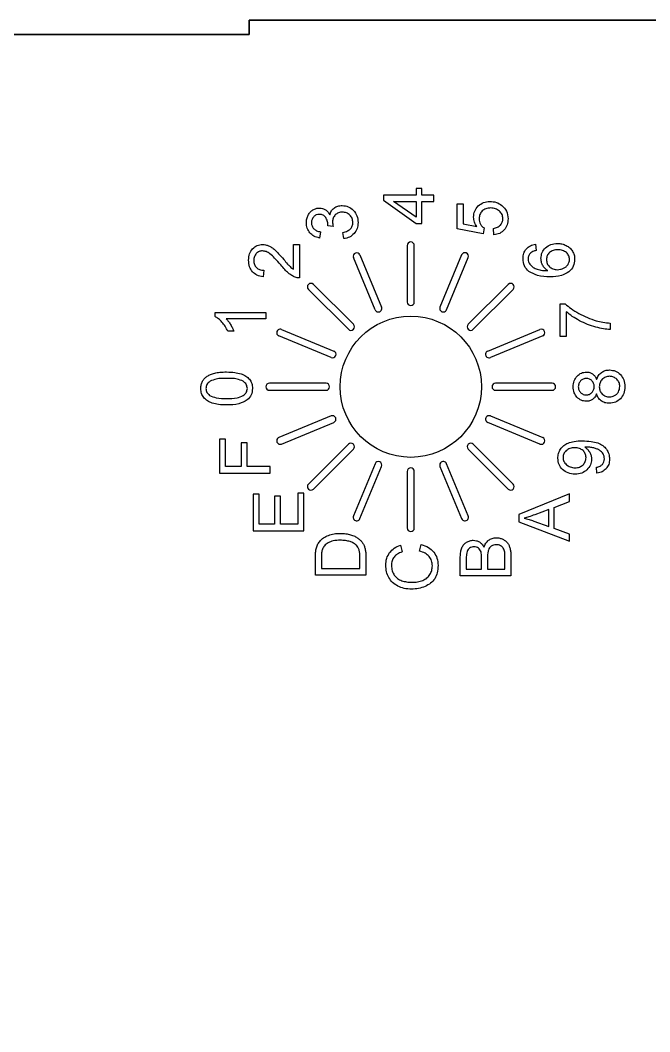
# Model space of a CAD drawing. Header units: millimetres. Extents: x 0 to 450, y 0 to 290.
# Drawn here: x 58 to 102.5, y 68.6 to 140.2 of the extents above; entities that cross this region are included whole.
import ezdxf

# ---------------------------------------------------------------- set-up
doc = ezdxf.new("R2010")
doc.units = ezdxf.units.MM
doc.header["$MEASUREMENT"] = 0
doc.layers.add('grave', color=1, linetype='Continuous')

msp = doc.modelspace()

# ---------------------------------------------------------------- linework, layer by layer
for points in [[(19.181, 131.192), (19.181, 15.684, 0.414214), (28.181, 6.684), (150.551, 6.684, 0.414214), (159.551, 15.684), (159.551, 131.192, 0.414214), (150.551, 140.192), (129.551, 140.192), (129.551, 139.192), (104.551, 139.192), (104.551, 140.192), (74.181, 140.192), (74.181, 139.192), (49.181, 139.192), (49.181, 140.192), (28.181, 140.192, 0.414213)], [(19.181, 131.192, -0.414213), (28.181, 140.192), (49.181, 140.192), (49.181, 139.192), (74.181, 139.192), (74.181, 140.192), (104.551, 140.192), (104.551, 139.192), (129.551, 139.192), (129.551, 140.192), (150.551, 140.192, -0.414214), (159.551, 131.192), (159.551, 15.684, -0.414214), (150.551, 6.684), (28.181, 6.684, -0.414214), (19.181, 15.684)]]:
    msp.add_lwpolyline(points, format="xyb", close=True)
msp.add_circle((85.627, 114.242), 5)
at = {"layer": 'grave'}
for p, q in [((88.916, 125.417), (88.916, 127.197)), ((88.916, 127.197), (89.336, 127.197)), ((89.336, 127.197), (89.336, 125.769)), ((80.135, 125.595), (79.749, 125.644)), ((90.755, 125.071), (88.916, 125.417)), ((89.336, 125.769), (90.298, 125.576)), ((90.808, 125.483), (90.755, 125.071)), ((91.509, 124.992), (91.47, 125.454)), ((79.242, 125.212), (79.163, 124.773)), ((80.885, 124.729), (80.826, 125.168)), ((77.32, 122.562), (77.32, 124.317)), ((77.32, 124.317), (77.742, 124.317)), ((77.742, 124.317), (77.742, 121.951)), ((94.459, 124.326), (94.493, 123.889)), ((83.099, 119.689), (81.569, 123.385)), ((82.03, 123.576), (83.561, 119.88)), ((75.23, 122.486), (75.183, 122.034)), ((81.207, 118.307), (78.379, 121.136)), ((78.732, 121.489), (81.56, 118.661)), ((96.206, 117.796), (96.206, 120.113)), ((96.206, 120.113), (96.547, 120.113)), ((71.778, 119.212), (71.778, 119.495)), ((71.778, 119.495), (75.371, 119.495)), ((75.371, 119.056), (72.571, 119.056)), ((75.371, 119.495), (75.371, 119.056)), ((96.628, 119.549), (96.628, 117.796)), ((73.101, 118.177), (72.676, 118.177)), ((76.483, 118.299), (80.179, 116.769)), ((91.074, 116.769), (94.769, 118.299)), ((99.738, 118.748), (99.738, 118.296)), ((79.987, 116.307), (76.292, 117.837)), ((94.961, 117.837), (91.265, 116.307)), ((96.628, 117.796), (96.206, 117.796)), ((91.265, 112.176), (94.961, 110.646)), ((94.769, 110.184), (91.074, 111.714)), ((92.521, 106.994), (89.692, 109.822)), ((90.046, 110.176), (92.874, 107.347)), ((98.802, 108.12), (98.763, 108.542)), ((95.384, 105.553), (94.393, 105.179)), ((95.384, 104.339), (95.384, 105.553)), ((94.334, 104.733), (95.384, 104.339)), ((84.898, 103.013), (85.008, 102.546)), ((86.24, 102.6), (86.36, 103.074)), ((78.874, 100.899), (78.874, 102.132)), ((79.296, 102.125), (79.296, 101.373)), ((82.03, 101.373), (82.03, 102.137)), ((82.453, 102.191), (82.453, 100.899)), ((89.132, 100.845), (89.132, 102.188)), ((89.555, 102.034), (89.555, 101.319)), ((90.636, 101.319), (90.636, 102.093)), ((91.058, 102.147), (91.058, 101.319)), ((92.289, 101.319), (92.289, 102.21)), ((92.711, 102.21), (92.711, 100.845)), ((79.296, 101.373), (82.03, 101.373)), ((89.555, 101.319), (90.636, 101.319)), ((91.058, 101.319), (92.289, 101.319)), ((82.453, 100.899), (78.874, 100.899)), ((92.711, 100.845), (89.132, 100.845))]:
    msp.add_line(p, q, dxfattribs=at)
for points in [[(87.266, 127.801), (86.409, 127.801), (86.409, 128.284), (86.006, 128.284), (86.006, 127.801), (83.687, 127.801), (83.687, 127.442), (86.006, 125.809), (86.409, 125.809), (86.409, 127.361), (87.266, 127.361)], [(86.006, 126.241), (84.393, 127.361), (86.006, 127.361)], [(75.668, 108.6), (74.042, 108.6), (74.042, 110.28), (73.62, 110.28), (73.62, 108.6), (72.511, 108.6), (72.511, 110.541), (72.089, 110.541), (72.089, 108.127), (75.668, 108.127)], [(78.047, 106.715), (77.625, 106.715), (77.625, 104.518), (76.407, 104.518), (76.407, 106.498), (75.987, 106.498), (75.987, 104.518), (74.89, 104.518), (74.89, 106.632), (74.468, 106.632), (74.468, 104.045), (78.047, 104.045)], [(96.854, 103.81), (95.77, 104.203), (95.77, 105.699), (96.854, 106.117), (96.854, 106.656), (93.275, 105.192), (93.275, 104.681), (96.854, 103.307)]]:
    msp.add_lwpolyline(points, close=True, dxfattribs=at)
for points in [[(85.876, 120.241), (85.876, 124.241, 1), (85.376, 124.241), (85.376, 120.241, 1)], [(88.153, 119.689), (89.684, 123.385, 1), (89.222, 123.576), (87.691, 119.88, 1)], [(90.046, 118.307), (92.874, 121.136, 1), (92.521, 121.489), (89.692, 118.661, 1)], [(75.626, 113.991), (79.626, 113.991, 1), (79.626, 114.491), (75.626, 114.491, 1)], [(91.626, 113.991), (95.626, 113.991, 1), (95.626, 114.491), (91.626, 114.491, 1)], [(79.987, 112.176), (76.292, 110.646, 1), (76.483, 110.184), (80.179, 111.714, 1)], [(81.207, 110.176), (78.379, 107.347, 1), (78.732, 106.994), (81.56, 109.822, 1)], [(83.099, 108.794), (81.569, 105.098, 1), (82.03, 104.907), (83.561, 108.603, 1)], [(87.691, 108.603), (89.222, 104.907, 1), (89.684, 105.098), (88.153, 108.794, 1)], [(85.376, 108.241), (85.376, 104.241, 1), (85.876, 104.241), (85.876, 108.241, 1)]]:
    msp.add_lwpolyline(points, format="xyb", close=True, dxfattribs=at)
msp.add_circle((85.627, 114.242), 5, dxfattribs=at)
for centre, start, end in [((81.8, 123.48), 22.5, 202.5), ((78.555, 121.313), 45, 225), ((83.33, 119.785), 202.5, 22.5), ((76.388, 118.068), 67.5, 247.5), ((81.384, 118.484), 225, 45), ((94.865, 118.068), 292.5, 112.5), ((80.083, 116.538), 247.5, 67.5), ((91.17, 116.538), 112.5, 292.5), ((91.17, 111.945), 67.5, 247.5), ((94.865, 110.415), 247.5, 67.5), ((89.869, 109.999), 45, 225), ((92.697, 107.17), 225, 45)]:
    msp.add_arc(centre, 0.25, start, end, dxfattribs=at)
for points, knots in [([(78.705, 126.766), (78.778, 126.804), (78.922, 126.88), (79.085, 126.891), (79.166, 126.897)], [0, 0, 0, 0, 0.02444831, 0.04841448, 0.04841448, 0.04841448, 0.04841448]), ([(79.166, 126.897), (79.241, 126.892), (79.391, 126.881), (79.523, 126.808), (79.588, 126.772)], [0, 0, 0, 0, 0.02237336, 0.04451912, 0.04451912, 0.04451912, 0.04451912]), ([(79.588, 126.772), (79.649, 126.724), (79.777, 126.623), (79.852, 126.479), (79.891, 126.404)], [0, 0, 0, 0, 0.02303291, 0.04818776, 0.04818776, 0.04818776, 0.04818776]), ([(79.891, 126.404), (79.921, 126.502), (79.978, 126.694), (80.124, 126.831), (80.195, 126.897)], [0, 0, 0, 0, 0.03036364, 0.05886113, 0.05886113, 0.05886113, 0.05886113]), ([(80.195, 126.897), (80.279, 126.948), (80.456, 127.056), (80.664, 127.067), (80.772, 127.072)], [0, 0, 0, 0, 0.02912511, 0.06119641, 0.06119641, 0.06119641, 0.06119641]), ([(80.772, 127.072), (80.923, 127.058), (81.224, 127.029), (81.453, 126.83), (81.567, 126.731)], [0, 0, 0, 0, 0.04413944, 0.08846695, 0.08846695, 0.08846695, 0.08846695]), ([(90.073, 126.252), (90.087, 126.402), (90.113, 126.699), (90.303, 126.929), (90.398, 127.043)], [0, 0, 0, 0, 0.04396875, 0.08734001, 0.08734001, 0.08734001, 0.08734001]), ([(90.398, 127.043), (90.517, 127.137), (90.761, 127.331), (91.073, 127.354), (91.233, 127.365)], [0, 0, 0, 0, 0.04428646, 0.09136764, 0.09136764, 0.09136764, 0.09136764]), ([(91.272, 126.899), (91.156, 126.893), (90.937, 126.88), (90.761, 126.749), (90.679, 126.688)], [0, 0, 0, 0, 0.03404226, 0.06422729, 0.06422729, 0.06422729, 0.06422729]), ([(91.233, 127.365), (91.388, 127.355), (91.693, 127.333), (91.948, 127.165), (92.073, 127.082)], [0, 0, 0, 0, 0.04583817, 0.08998056, 0.08998056, 0.08998056, 0.08998056]), ([(91.907, 126.679), (91.817, 126.743), (91.628, 126.879), (91.395, 126.892), (91.272, 126.899)], [0, 0, 0, 0, 0.03234495, 0.06841027, 0.06841027, 0.06841027, 0.06841027]), ([(92.073, 127.082), (92.2, 126.955), (92.459, 126.695), (92.491, 126.329), (92.508, 126.142)], [0, 0, 0, 0, 0.0521501, 0.1065301, 0.1065301, 0.1065301, 0.1065301]), ([(78.236, 125.849), (78.241, 125.944), (78.25, 126.132), (78.325, 126.304), (78.361, 126.389)], [0, 0, 0, 0, 0.02831224, 0.05579835, 0.05579835, 0.05579835, 0.05579835]), ([(78.361, 126.389), (78.406, 126.466), (78.494, 126.616), (78.635, 126.717), (78.705, 126.766)], [0, 0, 0, 0, 0.02635026, 0.05150271, 0.05150271, 0.05150271, 0.05150271]), ([(78.756, 126.281), (78.71, 126.222), (78.614, 126.097), (78.603, 125.94), (78.597, 125.859)], [0, 0, 0, 0, 0.02219818, 0.04602926, 0.04602926, 0.04602926, 0.04602926]), ([(79.156, 126.445), (79.08, 126.439), (78.929, 126.426), (78.813, 126.329), (78.756, 126.281)], [0, 0, 0, 0, 0.02246997, 0.04420715, 0.04420715, 0.04420715, 0.04420715]), ([(79.608, 126.22), (79.551, 126.286), (79.431, 126.422), (79.25, 126.437), (79.156, 126.445)], [0, 0, 0, 0, 0.02510623, 0.05224382, 0.05224382, 0.05224382, 0.05224382]), ([(79.754, 125.715), (79.749, 125.806), (79.737, 125.985), (79.651, 126.143), (79.608, 126.22)], [0, 0, 0, 0, 0.02692259, 0.05319474, 0.05319474, 0.05319474, 0.05319474]), ([(80.283, 126.408), (80.226, 126.337), (80.108, 126.19), (80.094, 126.002), (80.086, 125.905)], [0, 0, 0, 0, 0.02686561, 0.055128, 0.055128, 0.055128, 0.055128]), ([(80.782, 126.606), (80.686, 126.599), (80.499, 126.584), (80.354, 126.466), (80.283, 126.408)], [0, 0, 0, 0, 0.02805741, 0.05484616, 0.05484616, 0.05484616, 0.05484616]), ([(81.314, 126.393), (81.238, 126.455), (81.083, 126.581), (80.883, 126.598), (80.782, 126.606)], [0, 0, 0, 0, 0.02889628, 0.05855586, 0.05855586, 0.05855586, 0.05855586]), ([(81.529, 125.869), (81.52, 125.968), (81.503, 126.165), (81.377, 126.317), (81.314, 126.393)], [0, 0, 0, 0, 0.02909503, 0.05781441, 0.05781441, 0.05781441, 0.05781441]), ([(81.567, 126.731), (81.662, 126.607), (81.858, 126.352), (81.881, 126.031), (81.893, 125.866)], [0, 0, 0, 0, 0.04577052, 0.09419053, 0.09419053, 0.09419053, 0.09419053]), ([(90.298, 125.576), (90.233, 125.683), (90.105, 125.891), (90.084, 126.134), (90.073, 126.252)], [0, 0, 0, 0, 0.03706885, 0.07212838, 0.07212838, 0.07212838, 0.07212838]), ([(90.679, 126.688), (90.616, 126.61), (90.484, 126.45), (90.469, 126.242), (90.462, 126.135)], [0, 0, 0, 0, 0.02932796, 0.0607159, 0.0607159, 0.0607159, 0.0607159]), ([(90.462, 126.135), (90.465, 126.067), (90.473, 125.932), (90.53, 125.811), (90.558, 125.752)], [0, 0, 0, 0, 0.02034598, 0.03986304, 0.03986304, 0.03986304, 0.03986304]), ([(92.146, 126.142), (92.136, 126.244), (92.115, 126.45), (91.977, 126.602), (91.907, 126.679)], [0, 0, 0, 0, 0.02990125, 0.06020051, 0.06020051, 0.06020051, 0.06020051]), ([(91.977, 125.692), (92.026, 125.758), (92.126, 125.891), (92.14, 126.058), (92.146, 126.142)], [0, 0, 0, 0, 0.02421323, 0.04902314, 0.04902314, 0.04902314, 0.04902314]), ([(92.508, 126.142), (92.498, 125.99), (92.481, 125.698), (92.314, 125.459), (92.234, 125.345)], [0, 0, 0, 0, 0.04486587, 0.08575106, 0.08575106, 0.08575106, 0.08575106]), ([(78.479, 125.139), (78.408, 125.242), (78.261, 125.456), (78.244, 125.715), (78.236, 125.849)], [0, 0, 0, 0, 0.03686075, 0.0763322, 0.0763322, 0.0763322, 0.0763322]), ([(78.597, 125.859), (78.603, 125.778), (78.615, 125.619), (78.711, 125.493), (78.758, 125.432)], [0, 0, 0, 0, 0.02384132, 0.04655009, 0.04655009, 0.04655009, 0.04655009]), ([(78.758, 125.432), (78.823, 125.379), (78.964, 125.264), (79.144, 125.231), (79.242, 125.212)], [0, 0, 0, 0, 0.02455101, 0.05384432, 0.05384432, 0.05384432, 0.05384432]), ([(79.749, 125.644), (79.751, 125.657), (79.753, 125.681), (79.754, 125.705), (79.754, 125.715)], [0, 0, 0, 0, 0.003984151, 0.007099337, 0.007099337, 0.007099337, 0.007099337]), ([(80.086, 125.905), (80.089, 125.859), (80.095, 125.754), (80.121, 125.652), (80.135, 125.595)], [0, 0, 0, 0, 0.01403026, 0.03144839, 0.03144839, 0.03144839, 0.03144839]), ([(80.826, 125.168), (80.938, 125.193), (81.137, 125.239), (81.295, 125.368), (81.364, 125.426)], [0, 0, 0, 0, 0.03372205, 0.06040708, 0.06040708, 0.06040708, 0.06040708]), ([(81.364, 125.426), (81.412, 125.49), (81.51, 125.622), (81.523, 125.786), (81.529, 125.869)], [0, 0, 0, 0, 0.02365744, 0.04814589, 0.04814589, 0.04814589, 0.04814589]), ([(81.893, 125.866), (81.883, 125.718), (81.863, 125.43), (81.694, 125.197), (81.612, 125.084)], [0, 0, 0, 0, 0.04368886, 0.08464274, 0.08464274, 0.08464274, 0.08464274]), ([(90.558, 125.752), (90.592, 125.698), (90.659, 125.593), (90.759, 125.519), (90.808, 125.483)], [0, 0, 0, 0, 0.01885604, 0.03699408, 0.03699408, 0.03699408, 0.03699408]), ([(91.47, 125.454), (91.572, 125.474), (91.762, 125.51), (91.909, 125.635), (91.977, 125.692)], [0, 0, 0, 0, 0.03071424, 0.05681079, 0.05681079, 0.05681079, 0.05681079]), ([(92.234, 125.345), (92.134, 125.253), (91.927, 125.064), (91.651, 125.017), (91.509, 124.992)], [0, 0, 0, 0, 0.0399977, 0.08217247, 0.08217247, 0.08217247, 0.08217247]), ([(79.163, 124.773), (79.027, 124.806), (78.766, 124.868), (78.571, 125.052), (78.479, 125.139)], [0, 0, 0, 0, 0.04137185, 0.07886633, 0.07886633, 0.07886633, 0.07886633]), ([(81.612, 125.084), (81.51, 124.991), (81.303, 124.802), (81.026, 124.753), (80.885, 124.729)], [0, 0, 0, 0, 0.04044859, 0.0824627, 0.0824627, 0.0824627, 0.0824627]), ([(74.148, 123.197), (74.157, 123.356), (74.174, 123.656), (74.351, 123.898), (74.434, 124.012)], [0, 0, 0, 0, 0.04669189, 0.08806999, 0.08806999, 0.08806999, 0.08806999]), ([(74.434, 124.012), (74.535, 124.1), (74.739, 124.276), (75.007, 124.3), (75.142, 124.312)], [0, 0, 0, 0, 0.03911668, 0.07865432, 0.07865432, 0.07865432, 0.07865432]), ([(75.142, 124.312), (75.214, 124.308), (75.359, 124.301), (75.495, 124.25), (75.564, 124.224)], [0, 0, 0, 0, 0.0214143, 0.04336261, 0.04336261, 0.04336261, 0.04336261]), ([(75.564, 124.224), (75.637, 124.188), (75.795, 124.109), (75.929, 123.994), (76.001, 123.933)], [0, 0, 0, 0, 0.0242973, 0.05271448, 0.05271448, 0.05271448, 0.05271448]), ([(76.001, 123.933), (76.093, 123.843), (76.315, 123.628), (76.514, 123.393), (76.631, 123.255)], [0, 0, 0, 0, 0.03843259, 0.09255416, 0.09255416, 0.09255416, 0.09255416]), ([(93.568, 123.31), (93.576, 123.442), (93.591, 123.695), (93.735, 123.903), (93.804, 124.002)], [0, 0, 0, 0, 0.03887509, 0.07442257, 0.07442257, 0.07442257, 0.07442257]), ([(93.804, 124.002), (93.894, 124.083), (94.081, 124.253), (94.329, 124.301), (94.459, 124.326)], [0, 0, 0, 0, 0.0355058, 0.07426443, 0.07426443, 0.07426443, 0.07426443]), ([(94.84, 123.332), (94.853, 123.473), (94.881, 123.757), (95.069, 123.972), (95.163, 124.08)], [0, 0, 0, 0, 0.041476, 0.08336616, 0.08336616, 0.08336616, 0.08336616]), ([(95.163, 124.08), (95.282, 124.17), (95.529, 124.357), (95.839, 124.378), (95.999, 124.389)], [0, 0, 0, 0, 0.04371909, 0.09089451, 0.09089451, 0.09089451, 0.09089451]), ([(96.026, 123.94), (95.912, 123.934), (95.697, 123.923), (95.523, 123.8), (95.441, 123.742)], [0, 0, 0, 0, 0.03353898, 0.06286504, 0.06286504, 0.06286504, 0.06286504]), ([(95.999, 124.389), (96.109, 124.383), (96.326, 124.372), (96.527, 124.286), (96.626, 124.244)], [0, 0, 0, 0, 0.03270348, 0.06473412, 0.06473412, 0.06473412, 0.06473412]), ([(96.637, 123.74), (96.551, 123.798), (96.368, 123.923), (96.145, 123.934), (96.026, 123.94)], [0, 0, 0, 0, 0.03044865, 0.06535521, 0.06535521, 0.06535521, 0.06535521]), ([(96.626, 124.244), (96.716, 124.192), (96.892, 124.09), (97.011, 123.925), (97.069, 123.845)], [0, 0, 0, 0, 0.03081813, 0.06025255, 0.06025255, 0.06025255, 0.06025255]), ([(74.413, 122.384), (74.336, 122.498), (74.171, 122.743), (74.156, 123.039), (74.148, 123.197)], [0, 0, 0, 0, 0.04064736, 0.08696067, 0.08696067, 0.08696067, 0.08696067]), ([(74.691, 123.674), (74.639, 123.605), (74.53, 123.461), (74.518, 123.281), (74.512, 123.187)], [0, 0, 0, 0, 0.02537745, 0.0529362, 0.0529362, 0.0529362, 0.0529362]), ([(75.132, 123.861), (75.049, 123.853), (74.882, 123.838), (74.755, 123.728), (74.691, 123.674)], [0, 0, 0, 0, 0.02452691, 0.04893536, 0.04893536, 0.04893536, 0.04893536]), ([(75.661, 123.656), (75.573, 123.715), (75.412, 123.825), (75.22, 123.849), (75.132, 123.861)], [0, 0, 0, 0, 0.03123988, 0.05741224, 0.05741224, 0.05741224, 0.05741224]), ([(76.419, 122.867), (76.281, 123.035), (76.049, 123.318), (75.773, 123.558), (75.661, 123.656)], [0, 0, 0, 0, 0.0650277, 0.1095517, 0.1095517, 0.1095517, 0.1095517]), ([(76.631, 123.255), (76.723, 123.146), (76.868, 122.972), (77.024, 122.808), (77.082, 122.747)], [0, 0, 0, 0, 0.04278631, 0.0678956, 0.0678956, 0.0678956, 0.0678956]), ([(93.978, 122.409), (93.858, 122.532), (93.614, 122.783), (93.583, 123.132), (93.568, 123.31)], [0, 0, 0, 0, 0.0498648, 0.1017308, 0.1017308, 0.1017308, 0.1017308]), ([(94.117, 123.723), (94.062, 123.66), (93.952, 123.533), (93.937, 123.367), (93.929, 123.283)], [0, 0, 0, 0, 0.02438635, 0.04888914, 0.04888914, 0.04888914, 0.04888914]), ([(93.929, 123.283), (93.934, 123.216), (93.942, 123.083), (94.012, 122.97), (94.046, 122.914)], [0, 0, 0, 0, 0.01993085, 0.0392026, 0.0392026, 0.0392026, 0.0392026]), ([(94.493, 123.889), (94.416, 123.87), (94.28, 123.837), (94.166, 123.757), (94.117, 123.723)], [0, 0, 0, 0, 0.023434, 0.04141981, 0.04141981, 0.04141981, 0.04141981]), ([(94.957, 122.851), (94.923, 122.928), (94.855, 123.081), (94.845, 123.249), (94.84, 123.332)], [0, 0, 0, 0, 0.02508842, 0.04985945, 0.04985945, 0.04985945, 0.04985945]), ([(95.441, 123.742), (95.379, 123.671), (95.253, 123.529), (95.236, 123.34), (95.228, 123.244)], [0, 0, 0, 0, 0.02749038, 0.0554706, 0.0554706, 0.0554706, 0.0554706]), ([(95.228, 123.244), (95.237, 123.148), (95.255, 122.957), (95.379, 122.812), (95.441, 122.739)], [0, 0, 0, 0, 0.02804014, 0.05607882, 0.05607882, 0.05607882, 0.05607882]), ([(96.861, 123.261), (96.851, 123.351), (96.83, 123.536), (96.702, 123.671), (96.637, 123.74)], [0, 0, 0, 0, 0.0264811, 0.0541682, 0.0541682, 0.0541682, 0.0541682]), ([(96.752, 122.897), (96.784, 122.955), (96.846, 123.069), (96.856, 123.198), (96.861, 123.261)], [0, 0, 0, 0, 0.01954109, 0.03835391, 0.03835391, 0.03835391, 0.03835391]), ([(97.222, 123.268), (97.206, 123.094), (97.174, 122.749), (96.936, 122.497), (96.818, 122.372)], [0, 0, 0, 0, 0.0508786, 0.1008497, 0.1008497, 0.1008497, 0.1008497]), ([(97.069, 123.845), (97.113, 123.756), (97.205, 123.575), (97.217, 123.372), (97.222, 123.268)], [0, 0, 0, 0, 0.02945267, 0.06021155, 0.06021155, 0.06021155, 0.06021155]), ([(74.512, 123.187), (74.518, 123.088), (74.531, 122.899), (74.647, 122.75), (74.702, 122.679)], [0, 0, 0, 0, 0.02895846, 0.05536998, 0.05536998, 0.05536998, 0.05536998]), ([(74.702, 122.679), (74.775, 122.623), (74.93, 122.505), (75.126, 122.493), (75.23, 122.486)], [0, 0, 0, 0, 0.02685609, 0.05728963, 0.05728963, 0.05728963, 0.05728963]), ([(76.961, 122.292), (76.875, 122.372), (76.681, 122.551), (76.513, 122.754), (76.419, 122.867)], [0, 0, 0, 0, 0.03507256, 0.07908852, 0.07908852, 0.07908852, 0.07908852]), ([(77.082, 122.747), (77.12, 122.712), (77.195, 122.644), (77.279, 122.588), (77.32, 122.562)], [0, 0, 0, 0, 0.01568666, 0.03022229, 0.03022229, 0.03022229, 0.03022229]), ([(94.046, 122.914), (94.105, 122.848), (94.229, 122.708), (94.399, 122.629), (94.488, 122.587)], [0, 0, 0, 0, 0.02628348, 0.05551576, 0.05551576, 0.05551576, 0.05551576]), ([(94.488, 122.587), (94.605, 122.552), (94.874, 122.471), (95.156, 122.466), (95.316, 122.463)], [0, 0, 0, 0, 0.03637255, 0.08403729, 0.08403729, 0.08403729, 0.08403729]), ([(95.316, 122.463), (95.241, 122.517), (95.096, 122.623), (95.002, 122.777), (94.957, 122.851)], [0, 0, 0, 0, 0.02746894, 0.05332495, 0.05332495, 0.05332495, 0.05332495]), ([(95.441, 122.739), (95.52, 122.678), (95.685, 122.552), (95.893, 122.538), (96.002, 122.531)], [0, 0, 0, 0, 0.0291851, 0.06095313, 0.06095313, 0.06095313, 0.06095313]), ([(96.002, 122.531), (96.077, 122.535), (96.227, 122.543), (96.366, 122.599), (96.436, 122.628)], [0, 0, 0, 0, 0.02234722, 0.04478512, 0.04478512, 0.04478512, 0.04478512]), ([(96.436, 122.628), (96.501, 122.662), (96.626, 122.729), (96.711, 122.842), (96.752, 122.897)], [0, 0, 0, 0, 0.02163182, 0.04201231, 0.04201231, 0.04201231, 0.04201231]), ([(75.183, 122.034), (75.028, 122.057), (74.737, 122.099), (74.516, 122.293), (74.413, 122.384)], [0, 0, 0, 0, 0.04587519, 0.08619709, 0.08619709, 0.08619709, 0.08619709]), ([(77.437, 122.003), (77.355, 122.039), (77.184, 122.114), (77.037, 122.231), (76.961, 122.292)], [0, 0, 0, 0, 0.02670979, 0.05591823, 0.05591823, 0.05591823, 0.05591823]), ([(77.742, 121.951), (77.69, 121.952), (77.585, 121.954), (77.486, 121.987), (77.437, 122.003)], [0, 0, 0, 0, 0.01559851, 0.0311012, 0.0311012, 0.0311012, 0.0311012]), ([(95.487, 122.026), (95.18, 122.03), (94.644, 122.038), (94.178, 122.298), (93.978, 122.409)], [0, 0, 0, 0, 0.0901106, 0.1577979, 0.1577979, 0.1577979, 0.1577979]), ([(96.818, 122.372), (96.644, 122.272), (96.235, 122.036), (95.759, 122.029), (95.487, 122.026)], [0, 0, 0, 0, 0.0594812, 0.1396326, 0.1396326, 0.1396326, 0.1396326]), ([(96.547, 120.113), (96.686, 119.995), (96.987, 119.739), (97.329, 119.542), (97.514, 119.435)], [0, 0, 0, 0, 0.054333, 0.1182703, 0.1182703, 0.1182703, 0.1182703]), ([(72.256, 118.821), (72.179, 118.904), (72.037, 119.057), (71.859, 119.163), (71.778, 119.212)], [0, 0, 0, 0, 0.03384013, 0.06204286, 0.06204286, 0.06204286, 0.06204286]), ([(72.571, 119.056), (72.623, 118.996), (72.736, 118.866), (72.826, 118.719), (72.874, 118.639)], [0, 0, 0, 0, 0.02378056, 0.05155298, 0.05155298, 0.05155298, 0.05155298]), ([(97.564, 118.918), (97.39, 119.015), (97.06, 119.199), (96.767, 119.436), (96.628, 119.549)], [0, 0, 0, 0, 0.0596331, 0.1130964, 0.1130964, 0.1130964, 0.1130964]), ([(97.514, 119.435), (97.716, 119.33), (98.114, 119.122), (98.543, 118.984), (98.755, 118.916)], [0, 0, 0, 0, 0.0680114, 0.1346573, 0.1346573, 0.1346573, 0.1346573]), ([(98.718, 118.462), (98.52, 118.521), (98.122, 118.639), (97.751, 118.825), (97.564, 118.918)], [0, 0, 0, 0, 0.0618409, 0.1242261, 0.1242261, 0.1242261, 0.1242261]), ([(98.755, 118.916), (98.911, 118.876), (99.234, 118.793), (99.566, 118.763), (99.738, 118.748)], [0, 0, 0, 0, 0.04828224, 0.09996724, 0.09996724, 0.09996724, 0.09996724]), ([(72.676, 118.177), (72.616, 118.295), (72.499, 118.525), (72.336, 118.724), (72.256, 118.821)], [0, 0, 0, 0, 0.03950592, 0.07712933, 0.07712933, 0.07712933, 0.07712933]), ([(72.874, 118.639), (72.92, 118.559), (73.005, 118.409), (73.071, 118.25), (73.101, 118.177)], [0, 0, 0, 0, 0.02780212, 0.05158479, 0.05158479, 0.05158479, 0.05158479]), ([(99.738, 118.296), (99.582, 118.307), (99.237, 118.331), (98.902, 118.416), (98.718, 118.462)], [0, 0, 0, 0, 0.0468491, 0.1035713, 0.1035713, 0.1035713, 0.1035713]), ([(99.121, 115.256), (99.207, 115.306), (99.383, 115.41), (99.587, 115.422), (99.693, 115.428)], [0, 0, 0, 0, 0.02924802, 0.06043013, 0.06043013, 0.06043013, 0.06043013]), ([(99.693, 115.428), (99.839, 115.415), (100.131, 115.388), (100.353, 115.198), (100.464, 115.103)], [0, 0, 0, 0, 0.04300935, 0.08557606, 0.08557606, 0.08557606, 0.08557606]), ([(70.765, 114.121), (70.769, 114.212), (70.777, 114.388), (70.848, 114.549), (70.881, 114.626)], [0, 0, 0, 0, 0.02719356, 0.05225005, 0.05225005, 0.05225005, 0.05225005]), ([(70.881, 114.626), (70.925, 114.696), (71.013, 114.837), (71.148, 114.935), (71.216, 114.985)], [0, 0, 0, 0, 0.02437199, 0.04946516, 0.04946516, 0.04946516, 0.04946516]), ([(71.42, 114.63), (71.335, 114.559), (71.173, 114.424), (71.143, 114.215), (71.129, 114.116)], [0, 0, 0, 0, 0.03180097, 0.06094916, 0.06094916, 0.06094916, 0.06094916]), ([(71.216, 114.985), (71.295, 115.03), (71.463, 115.126), (71.65, 115.179), (71.748, 115.207)], [0, 0, 0, 0, 0.02732699, 0.05786128, 0.05786128, 0.05786128, 0.05786128]), ([(72.594, 114.836), (72.345, 114.838), (71.938, 114.843), (71.564, 114.689), (71.42, 114.63)], [0, 0, 0, 0, 0.073728, 0.12026, 0.12026, 0.12026, 0.12026]), ([(71.748, 115.207), (71.871, 115.23), (72.15, 115.284), (72.434, 115.286), (72.594, 115.288)], [0, 0, 0, 0, 0.03732704, 0.0851295, 0.0851295, 0.0851295, 0.0851295]), ([(72.594, 115.288), (72.785, 115.285), (73.129, 115.28), (73.462, 115.196), (73.611, 115.158)], [0, 0, 0, 0, 0.0570071, 0.1028162, 0.1028162, 0.1028162, 0.1028162]), ([(73.766, 114.63), (73.621, 114.689), (73.248, 114.842), (72.842, 114.838), (72.594, 114.836)], [0, 0, 0, 0, 0.0465895, 0.1200131, 0.1200131, 0.1200131, 0.1200131]), ([(73.611, 115.158), (73.73, 115.112), (73.957, 115.025), (74.128, 114.853), (74.209, 114.771)], [0, 0, 0, 0, 0.03791085, 0.07196247, 0.07196247, 0.07196247, 0.07196247]), ([(74.059, 114.121), (74.044, 114.219), (74.014, 114.426), (73.851, 114.56), (73.766, 114.63)], [0, 0, 0, 0, 0.02880913, 0.06064739, 0.06064739, 0.06064739, 0.06064739]), ([(74.209, 114.771), (74.271, 114.677), (74.4, 114.48), (74.413, 114.244), (74.42, 114.121)], [0, 0, 0, 0, 0.03317004, 0.06947516, 0.06947516, 0.06947516, 0.06947516]), ([(97.122, 114.242), (97.131, 114.388), (97.148, 114.666), (97.315, 114.89), (97.394, 114.996)], [0, 0, 0, 0, 0.04284134, 0.08176719, 0.08176719, 0.08176719, 0.08176719]), ([(97.394, 114.996), (97.49, 115.079), (97.68, 115.245), (97.931, 115.27), (98.057, 115.282)], [0, 0, 0, 0, 0.03701224, 0.07381402, 0.07381402, 0.07381402, 0.07381402]), ([(97.648, 114.663), (97.6, 114.603), (97.502, 114.481), (97.49, 114.326), (97.483, 114.246)], [0, 0, 0, 0, 0.02247242, 0.0456984, 0.0456984, 0.0456984, 0.0456984]), ([(98.054, 114.83), (97.977, 114.823), (97.824, 114.81), (97.706, 114.711), (97.648, 114.663)], [0, 0, 0, 0, 0.02263676, 0.04490686, 0.04490686, 0.04490686, 0.04490686]), ([(98.446, 114.668), (98.39, 114.715), (98.276, 114.81), (98.129, 114.823), (98.054, 114.83)], [0, 0, 0, 0, 0.02155954, 0.043334, 0.043334, 0.043334, 0.043334]), ([(98.057, 115.282), (98.136, 115.277), (98.291, 115.267), (98.425, 115.189), (98.49, 115.151)], [0, 0, 0, 0, 0.02351276, 0.04582798, 0.04582798, 0.04582798, 0.04582798]), ([(98.606, 114.251), (98.6, 114.331), (98.589, 114.486), (98.493, 114.608), (98.446, 114.668)], [0, 0, 0, 0, 0.02344517, 0.04551294, 0.04551294, 0.04551294, 0.04551294]), ([(98.49, 115.151), (98.549, 115.099), (98.674, 114.989), (98.74, 114.836), (98.775, 114.754)], [0, 0, 0, 0, 0.02317621, 0.04937035, 0.04937035, 0.04937035, 0.04937035]), ([(98.775, 114.754), (98.814, 114.856), (98.89, 115.051), (99.046, 115.19), (99.121, 115.256)], [0, 0, 0, 0, 0.03223906, 0.06178324, 0.06178324, 0.06178324, 0.06178324]), ([(99.173, 114.768), (99.112, 114.692), (98.989, 114.537), (98.973, 114.34), (98.965, 114.239)], [0, 0, 0, 0, 0.02841482, 0.05795717, 0.05795717, 0.05795717, 0.05795717]), ([(99.698, 114.979), (99.597, 114.971), (99.4, 114.955), (99.247, 114.829), (99.173, 114.768)], [0, 0, 0, 0, 0.02946849, 0.05780651, 0.05780651, 0.05780651, 0.05780651]), ([(100.213, 114.774), (100.139, 114.834), (99.989, 114.956), (99.796, 114.971), (99.698, 114.979)], [0, 0, 0, 0, 0.02767747, 0.05663832, 0.05663832, 0.05663832, 0.05663832]), ([(100.415, 114.254), (100.408, 114.353), (100.393, 114.547), (100.272, 114.7), (100.213, 114.774)], [0, 0, 0, 0, 0.02919051, 0.05697069, 0.05697069, 0.05697069, 0.05697069]), ([(100.464, 115.103), (100.555, 114.983), (100.746, 114.731), (100.766, 114.414), (100.777, 114.249)], [0, 0, 0, 0, 0.04430463, 0.09278975, 0.09278975, 0.09278975, 0.09278975]), ([(70.975, 113.472), (70.914, 113.566), (70.786, 113.763), (70.773, 113.998), (70.765, 114.121)], [0, 0, 0, 0, 0.03307273, 0.06919226, 0.06919226, 0.06919226, 0.06919226]), ([(71.129, 114.116), (71.14, 114.02), (71.163, 113.825), (71.311, 113.697), (71.386, 113.632)], [0, 0, 0, 0, 0.02796589, 0.05652493, 0.05652493, 0.05652493, 0.05652493]), ([(73.767, 113.611), (73.852, 113.682), (74.014, 113.815), (74.045, 114.022), (74.059, 114.121)], [0, 0, 0, 0, 0.03177515, 0.06057653, 0.06057653, 0.06057653, 0.06057653]), ([(74.42, 114.121), (74.406, 113.959), (74.379, 113.643), (74.157, 113.417), (74.049, 113.308)], [0, 0, 0, 0, 0.04712582, 0.09191752, 0.09191752, 0.09191752, 0.09191752]), ([(97.388, 113.494), (97.31, 113.599), (97.147, 113.821), (97.13, 114.097), (97.122, 114.242)], [0, 0, 0, 0, 0.03832235, 0.08083828, 0.08083828, 0.08083828, 0.08083828]), ([(97.483, 114.246), (97.489, 114.167), (97.501, 114.011), (97.597, 113.889), (97.644, 113.829)], [0, 0, 0, 0, 0.0233602, 0.04565709, 0.04565709, 0.04565709, 0.04565709]), ([(98.445, 113.826), (98.492, 113.887), (98.59, 114.011), (98.601, 114.169), (98.606, 114.251)], [0, 0, 0, 0, 0.0223482, 0.04637002, 0.04637002, 0.04637002, 0.04637002]), ([(98.965, 114.239), (98.973, 114.141), (98.988, 113.948), (99.11, 113.799), (99.17, 113.725)], [0, 0, 0, 0, 0.02881068, 0.05651353, 0.05651353, 0.05651353, 0.05651353]), ([(100.319, 113.875), (100.347, 113.935), (100.403, 114.055), (100.411, 114.187), (100.415, 114.254)], [0, 0, 0, 0, 0.01963049, 0.03937055, 0.03937055, 0.03937055, 0.03937055]), ([(100.777, 114.249), (100.766, 114.083), (100.746, 113.767), (100.554, 113.515), (100.463, 113.394)], [0, 0, 0, 0, 0.04849005, 0.09284318, 0.09284318, 0.09284318, 0.09284318]), ([(71.572, 113.084), (71.453, 113.13), (71.226, 113.218), (71.056, 113.391), (70.975, 113.472)], [0, 0, 0, 0, 0.03792235, 0.07192568, 0.07192568, 0.07192568, 0.07192568]), ([(71.386, 113.632), (71.539, 113.567), (71.923, 113.403), (72.342, 113.404), (72.594, 113.405)], [0, 0, 0, 0, 0.0495856, 0.1240819, 0.1240819, 0.1240819, 0.1240819]), ([(72.594, 113.405), (72.843, 113.403), (73.249, 113.399), (73.622, 113.552), (73.767, 113.611)], [0, 0, 0, 0, 0.0735758, 0.1201365, 0.1201365, 0.1201365, 0.1201365]), ([(74.049, 113.308), (73.857, 113.205), (73.406, 112.963), (72.89, 112.957), (72.594, 112.954)], [0, 0, 0, 0, 0.0644396, 0.1516817, 0.1516817, 0.1516817, 0.1516817]), ([(98.045, 113.214), (97.92, 113.225), (97.671, 113.248), (97.482, 113.413), (97.388, 113.494)], [0, 0, 0, 0, 0.03662852, 0.07305552, 0.07305552, 0.07305552, 0.07305552]), ([(97.644, 113.829), (97.7, 113.78), (97.811, 113.684), (97.958, 113.67), (98.03, 113.663)], [0, 0, 0, 0, 0.0216409, 0.04292354, 0.04292354, 0.04292354, 0.04292354]), ([(98.03, 113.663), (98.11, 113.669), (98.266, 113.681), (98.386, 113.779), (98.445, 113.826)], [0, 0, 0, 0, 0.0234309, 0.04557287, 0.04557287, 0.04557287, 0.04557287]), ([(98.489, 113.346), (98.423, 113.307), (98.285, 113.227), (98.127, 113.218), (98.045, 113.214)], [0, 0, 0, 0, 0.02265712, 0.04692978, 0.04692978, 0.04692978, 0.04692978]), ([(98.775, 113.751), (98.74, 113.667), (98.675, 113.51), (98.548, 113.398), (98.489, 113.346)], [0, 0, 0, 0, 0.02672343, 0.05015942, 0.05015942, 0.05015942, 0.05015942]), ([(99.096, 113.247), (99.023, 113.314), (98.872, 113.453), (98.808, 113.649), (98.775, 113.751)], [0, 0, 0, 0, 0.02919832, 0.06066267, 0.06066267, 0.06066267, 0.06066267]), ([(99.68, 113.07), (99.571, 113.076), (99.361, 113.087), (99.181, 113.195), (99.096, 113.247)], [0, 0, 0, 0, 0.03237778, 0.06192551, 0.06192551, 0.06192551, 0.06192551]), ([(99.17, 113.725), (99.244, 113.666), (99.393, 113.545), (99.585, 113.529), (99.683, 113.521)], [0, 0, 0, 0, 0.02767756, 0.05633265, 0.05633265, 0.05633265, 0.05633265]), ([(100.463, 113.394), (100.351, 113.3), (100.125, 113.108), (99.83, 113.083), (99.68, 113.07)], [0, 0, 0, 0, 0.04284247, 0.08660129, 0.08660129, 0.08660129, 0.08660129]), ([(99.683, 113.521), (99.745, 113.525), (99.872, 113.533), (99.988, 113.584), (100.047, 113.61)], [0, 0, 0, 0, 0.01862735, 0.0377187, 0.0377187, 0.0377187, 0.0377187]), ([(100.047, 113.61), (100.102, 113.644), (100.213, 113.711), (100.284, 113.82), (100.319, 113.875)], [0, 0, 0, 0, 0.0191287, 0.0384342, 0.0384342, 0.0384342, 0.0384342]), ([(72.594, 112.954), (72.402, 112.956), (72.056, 112.961), (71.721, 113.046), (71.572, 113.084)], [0, 0, 0, 0, 0.0573745, 0.1033223, 0.1033223, 0.1033223, 0.1033223]), ([(96.76, 110.258), (96.901, 110.301), (97.228, 110.402), (97.571, 110.406), (97.767, 110.408)], [0, 0, 0, 0, 0.0440362, 0.1022932, 0.1022932, 0.1022932, 0.1022932]), ([(97.767, 110.408), (97.974, 110.405), (98.344, 110.4), (98.702, 110.302), (98.859, 110.259)], [0, 0, 0, 0, 0.0617274, 0.1106572, 0.1106572, 0.1106572, 0.1106572]), ([(96.036, 109.18), (96.044, 109.293), (96.059, 109.52), (96.169, 109.719), (96.224, 109.818)], [0, 0, 0, 0, 0.03374561, 0.0672796, 0.0672796, 0.0672796, 0.0672796]), ([(96.224, 109.818), (96.295, 109.909), (96.44, 110.096), (96.651, 110.203), (96.76, 110.258)], [0, 0, 0, 0, 0.03416831, 0.07008734, 0.07008734, 0.07008734, 0.07008734]), ([(96.622, 109.718), (96.557, 109.648), (96.43, 109.511), (96.41, 109.325), (96.4, 109.233)], [0, 0, 0, 0, 0.02774659, 0.05460284, 0.05460284, 0.05460284, 0.05460284]), ([(97.223, 109.919), (97.106, 109.913), (96.886, 109.902), (96.706, 109.777), (96.622, 109.718)], [0, 0, 0, 0, 0.03430709, 0.06448342, 0.06448342, 0.06448342, 0.06448342]), ([(97.815, 109.723), (97.732, 109.78), (97.555, 109.904), (97.339, 109.914), (97.223, 109.919)], [0, 0, 0, 0, 0.02943822, 0.0635162, 0.0635162, 0.0635162, 0.0635162]), ([(98.028, 109.221), (98.02, 109.318), (98.003, 109.509), (97.877, 109.652), (97.815, 109.723)], [0, 0, 0, 0, 0.02830982, 0.055825, 0.055825, 0.055825, 0.055825]), ([(98.033, 109.971), (98.021, 109.971), (97.992, 109.97), (97.962, 109.969), (97.945, 109.968)], [0, 0, 0, 0, 0.003662618, 0.00879284, 0.00879284, 0.00879284, 0.00879284]), ([(97.945, 109.968), (98.012, 109.92), (98.148, 109.821), (98.239, 109.68), (98.286, 109.608)], [0, 0, 0, 0, 0.02458986, 0.04995087, 0.04995087, 0.04995087, 0.04995087]), ([(98.57, 109.905), (98.482, 109.924), (98.305, 109.963), (98.124, 109.968), (98.033, 109.971)], [0, 0, 0, 0, 0.02706667, 0.05421634, 0.05421634, 0.05421634, 0.05421634]), ([(98.286, 109.608), (98.324, 109.53), (98.4, 109.374), (98.411, 109.201), (98.416, 109.114)], [0, 0, 0, 0, 0.02571243, 0.05158461, 0.05158461, 0.05158461, 0.05158461]), ([(98.989, 109.741), (98.929, 109.773), (98.796, 109.845), (98.65, 109.883), (98.57, 109.905)], [0, 0, 0, 0, 0.02030841, 0.04508577, 0.04508577, 0.04508577, 0.04508577]), ([(98.859, 110.259), (98.985, 110.206), (99.225, 110.104), (99.397, 109.909), (99.478, 109.816)], [0, 0, 0, 0, 0.04030606, 0.07699131, 0.07699131, 0.07699131, 0.07699131]), ([(99.237, 109.491), (99.203, 109.54), (99.135, 109.638), (99.038, 109.707), (98.989, 109.741)], [0, 0, 0, 0, 0.01761184, 0.03546069, 0.03546069, 0.03546069, 0.03546069]), ([(99.478, 109.816), (99.54, 109.712), (99.667, 109.5), (99.683, 109.252), (99.691, 109.126)], [0, 0, 0, 0, 0.03570287, 0.0730996, 0.0730996, 0.0730996, 0.0730996]), ([(96.368, 108.375), (96.271, 108.49), (96.075, 108.723), (96.049, 109.026), (96.036, 109.18)], [0, 0, 0, 0, 0.04390801, 0.08896032, 0.08896032, 0.08896032, 0.08896032]), ([(96.4, 109.233), (96.411, 109.138), (96.434, 108.942), (96.569, 108.797), (96.639, 108.723)], [0, 0, 0, 0, 0.02804995, 0.05771361, 0.05771361, 0.05771361, 0.05771361]), ([(97.815, 108.712), (97.877, 108.785), (98.002, 108.932), (98.019, 109.124), (98.028, 109.221)], [0, 0, 0, 0, 0.02806373, 0.05643349, 0.05643349, 0.05643349, 0.05643349]), ([(98.416, 109.114), (98.403, 108.971), (98.376, 108.686), (98.188, 108.47), (98.094, 108.362)], [0, 0, 0, 0, 0.04179941, 0.08366152, 0.08366152, 0.08366152, 0.08366152]), ([(99.195, 108.748), (99.234, 108.803), (99.316, 108.919), (99.325, 109.062), (99.329, 109.136)], [0, 0, 0, 0, 0.01999439, 0.04179975, 0.04179975, 0.04179975, 0.04179975]), ([(99.329, 109.136), (99.326, 109.2), (99.32, 109.325), (99.264, 109.437), (99.237, 109.491)], [0, 0, 0, 0, 0.0191534, 0.03706971, 0.03706971, 0.03706971, 0.03706971]), ([(99.691, 109.126), (99.683, 108.995), (99.668, 108.744), (99.526, 108.538), (99.458, 108.44)], [0, 0, 0, 0, 0.03858973, 0.07370926, 0.07370926, 0.07370926, 0.07370926]), ([(97.245, 108.054), (97.075, 108.065), (96.75, 108.086), (96.491, 108.282), (96.368, 108.375)], [0, 0, 0, 0, 0.04978453, 0.09520516, 0.09520516, 0.09520516, 0.09520516]), ([(96.639, 108.723), (96.727, 108.66), (96.912, 108.527), (97.14, 108.513), (97.259, 108.506)], [0, 0, 0, 0, 0.03193655, 0.06690693, 0.06690693, 0.06690693, 0.06690693]), ([(98.094, 108.362), (97.974, 108.272), (97.723, 108.084), (97.409, 108.064), (97.245, 108.054)], [0, 0, 0, 0, 0.04390409, 0.09212867, 0.09212867, 0.09212867, 0.09212867]), ([(97.259, 108.506), (97.366, 108.513), (97.572, 108.527), (97.736, 108.652), (97.815, 108.712)], [0, 0, 0, 0, 0.03140177, 0.06043479, 0.06043479, 0.06043479, 0.06043479]), ([(98.763, 108.542), (98.852, 108.561), (99.014, 108.595), (99.139, 108.7), (99.195, 108.748)], [0, 0, 0, 0, 0.0268572, 0.04849096, 0.04849096, 0.04849096, 0.04849096]), ([(99.458, 108.44), (99.369, 108.36), (99.181, 108.191), (98.933, 108.144), (98.802, 108.12)], [0, 0, 0, 0, 0.03521793, 0.0742153, 0.0742153, 0.0742153, 0.0742153]), ([(94.393, 105.179), (94.256, 105.128), (94.011, 105.036), (93.761, 104.959), (93.651, 104.925)], [0, 0, 0, 0, 0.04375042, 0.07845726, 0.07845726, 0.07845726, 0.07845726]), ([(93.651, 104.925), (93.766, 104.9), (93.997, 104.849), (94.221, 104.772), (94.334, 104.733)], [0, 0, 0, 0, 0.03527753, 0.07108207, 0.07108207, 0.07108207, 0.07108207]), ([(79.793, 103.718), (79.925, 103.759), (80.202, 103.845), (80.492, 103.854), (80.644, 103.858)], [0, 0, 0, 0, 0.04125265, 0.08658524, 0.08658524, 0.08658524, 0.08658524]), ([(80.644, 103.858), (80.773, 103.855), (81.017, 103.85), (81.254, 103.791), (81.366, 103.763)], [0, 0, 0, 0, 0.03852576, 0.07308508, 0.07308508, 0.07308508, 0.07308508]), ([(78.925, 102.77), (78.953, 102.867), (79.006, 103.058), (79.124, 103.217), (79.181, 103.294)], [0, 0, 0, 0, 0.03018977, 0.05885018, 0.05885018, 0.05885018, 0.05885018]), ([(79.181, 103.294), (79.268, 103.383), (79.444, 103.564), (79.675, 103.666), (79.793, 103.718)], [0, 0, 0, 0, 0.03681348, 0.0750184, 0.0750184, 0.0750184, 0.0750184]), ([(79.773, 103.186), (79.682, 103.124), (79.511, 103.007), (79.415, 102.824), (79.369, 102.738)], [0, 0, 0, 0, 0.03241458, 0.06116276, 0.06116276, 0.06116276, 0.06116276]), ([(80.636, 103.37), (80.468, 103.367), (80.168, 103.361), (79.894, 103.239), (79.773, 103.186)], [0, 0, 0, 0, 0.04986548, 0.08903762, 0.08903762, 0.08903762, 0.08903762]), ([(81.326, 103.276), (81.222, 103.304), (80.996, 103.363), (80.762, 103.368), (80.636, 103.37)], [0, 0, 0, 0, 0.0322437, 0.06982334, 0.06982334, 0.06982334, 0.06982334]), ([(81.779, 103.014), (81.716, 103.068), (81.58, 103.182), (81.414, 103.244), (81.326, 103.276)], [0, 0, 0, 0, 0.02478677, 0.0527021, 0.0527021, 0.0527021, 0.0527021]), ([(81.366, 103.763), (81.464, 103.731), (81.648, 103.671), (81.811, 103.567), (81.888, 103.519)], [0, 0, 0, 0, 0.03076052, 0.05775368, 0.05775368, 0.05775368, 0.05775368]), ([(81.888, 103.519), (81.952, 103.47), (82.074, 103.375), (82.168, 103.252), (82.212, 103.193)], [0, 0, 0, 0, 0.02414434, 0.04618997, 0.04618997, 0.04618997, 0.04618997]), ([(82.212, 103.193), (82.25, 103.129), (82.329, 102.995), (82.37, 102.845), (82.392, 102.766)], [0, 0, 0, 0, 0.02213063, 0.04651815, 0.04651815, 0.04651815, 0.04651815]), ([(89.241, 102.846), (89.282, 102.924), (89.363, 103.079), (89.505, 103.183), (89.575, 103.234)], [0, 0, 0, 0, 0.02604707, 0.05185275, 0.05185275, 0.05185275, 0.05185275]), ([(89.575, 103.234), (89.651, 103.275), (89.798, 103.356), (89.966, 103.368), (90.048, 103.375)], [0, 0, 0, 0, 0.02538787, 0.04978106, 0.04978106, 0.04978106, 0.04978106]), ([(90.048, 103.375), (90.123, 103.369), (90.276, 103.358), (90.412, 103.286), (90.48, 103.25)], [0, 0, 0, 0, 0.02249425, 0.04541764, 0.04541764, 0.04541764, 0.04541764]), ([(90.48, 103.25), (90.545, 103.202), (90.681, 103.1), (90.764, 102.952), (90.807, 102.874)], [0, 0, 0, 0, 0.02407108, 0.05034428, 0.05034428, 0.05034428, 0.05034428]), ([(90.807, 102.874), (90.843, 102.975), (90.911, 103.168), (91.06, 103.307), (91.132, 103.373)], [0, 0, 0, 0, 0.03147256, 0.06034659, 0.06034659, 0.06034659, 0.06034659]), ([(91.132, 103.373), (91.213, 103.424), (91.378, 103.528), (91.574, 103.541), (91.674, 103.548)], [0, 0, 0, 0, 0.02824222, 0.0577416, 0.0577416, 0.0577416, 0.0577416]), ([(91.674, 103.548), (91.756, 103.544), (91.918, 103.535), (92.067, 103.473), (92.141, 103.442)], [0, 0, 0, 0, 0.02440632, 0.0482665, 0.0482665, 0.0482665, 0.0482665]), ([(92.141, 103.442), (92.208, 103.406), (92.334, 103.338), (92.43, 103.23), (92.474, 103.179)], [0, 0, 0, 0, 0.02251796, 0.04271649, 0.04271649, 0.04271649, 0.04271649]), ([(92.474, 103.179), (92.512, 103.122), (92.59, 103), (92.63, 102.861), (92.652, 102.788)], [0, 0, 0, 0, 0.020392, 0.04320678, 0.04320678, 0.04320678, 0.04320678]), ([(78.874, 102.132), (78.874, 102.255), (78.875, 102.469), (78.91, 102.68), (78.925, 102.77)], [0, 0, 0, 0, 0.03682651, 0.06401629, 0.06401629, 0.06401629, 0.06401629]), ([(79.369, 102.738), (79.348, 102.655), (79.297, 102.455), (79.296, 102.247), (79.296, 102.125)], [0, 0, 0, 0, 0.02544141, 0.06192538, 0.06192538, 0.06192538, 0.06192538]), ([(81.965, 102.693), (81.942, 102.755), (81.898, 102.873), (81.817, 102.969), (81.779, 103.014)], [0, 0, 0, 0, 0.01975996, 0.03733832, 0.03733832, 0.03733832, 0.03733832]), ([(82.03, 102.137), (82.029, 102.243), (82.028, 102.431), (81.984, 102.613), (81.965, 102.693)], [0, 0, 0, 0, 0.03162865, 0.05608976, 0.05608976, 0.05608976, 0.05608976]), ([(82.392, 102.766), (82.41, 102.677), (82.447, 102.487), (82.451, 102.293), (82.453, 102.191)], [0, 0, 0, 0, 0.0272729, 0.05792004, 0.05792004, 0.05792004, 0.05792004]), ([(83.855, 101.599), (83.864, 101.768), (83.882, 102.092), (84.049, 102.369), (84.129, 102.502)], [0, 0, 0, 0, 0.04990885, 0.09565656, 0.09565656, 0.09565656, 0.09565656]), ([(84.129, 102.502), (84.232, 102.616), (84.445, 102.851), (84.743, 102.957), (84.898, 103.013)], [0, 0, 0, 0, 0.0452485, 0.09356931, 0.09356931, 0.09356931, 0.09356931]), ([(85.008, 102.546), (84.889, 102.504), (84.672, 102.426), (84.512, 102.261), (84.439, 102.185)], [0, 0, 0, 0, 0.0370413, 0.06819943, 0.06819943, 0.06819943, 0.06819943]), ([(86.922, 102.226), (86.831, 102.312), (86.637, 102.495), (86.379, 102.563), (86.24, 102.6)], [0, 0, 0, 0, 0.03670898, 0.07879625, 0.07879625, 0.07879625, 0.07879625]), ([(86.36, 103.074), (86.54, 103.018), (86.881, 102.912), (87.132, 102.658), (87.25, 102.538)], [0, 0, 0, 0, 0.0554859, 0.1053211, 0.1053211, 0.1053211, 0.1053211]), ([(87.25, 102.538), (87.339, 102.399), (87.524, 102.111), (87.545, 101.768), (87.556, 101.592)], [0, 0, 0, 0, 0.0487545, 0.1009252, 0.1009252, 0.1009252, 0.1009252]), ([(89.132, 102.188), (89.134, 102.313), (89.139, 102.538), (89.209, 102.751), (89.241, 102.846)], [0, 0, 0, 0, 0.03705646, 0.06702456, 0.06702456, 0.06702456, 0.06702456]), ([(89.605, 102.579), (89.59, 102.507), (89.554, 102.328), (89.554, 102.144), (89.555, 102.034)], [0, 0, 0, 0, 0.02186995, 0.05479168, 0.05479168, 0.05479168, 0.05479168]), ([(89.79, 102.823), (89.748, 102.791), (89.664, 102.727), (89.625, 102.628), (89.605, 102.579)], [0, 0, 0, 0, 0.015425, 0.03117503, 0.03117503, 0.03117503, 0.03117503]), ([(90.104, 102.908), (90.047, 102.905), (89.936, 102.899), (89.838, 102.848), (89.79, 102.823)], [0, 0, 0, 0, 0.01688979, 0.03285083, 0.03285083, 0.03285083, 0.03285083]), ([(90.416, 102.817), (90.371, 102.843), (90.274, 102.9), (90.163, 102.905), (90.104, 102.908)], [0, 0, 0, 0, 0.01562741, 0.03299084, 0.03299084, 0.03299084, 0.03299084]), ([(90.595, 102.545), (90.575, 102.6), (90.538, 102.706), (90.455, 102.781), (90.416, 102.817)], [0, 0, 0, 0, 0.01737405, 0.03298369, 0.03298369, 0.03298369, 0.03298369]), ([(90.636, 102.093), (90.636, 102.183), (90.636, 102.335), (90.607, 102.484), (90.595, 102.545)], [0, 0, 0, 0, 0.02705848, 0.04545124, 0.04545124, 0.04545124, 0.04545124]), ([(91.118, 102.67), (91.101, 102.597), (91.06, 102.425), (91.059, 102.248), (91.058, 102.147)], [0, 0, 0, 0, 0.02263528, 0.05285419, 0.05285419, 0.05285419, 0.05285419]), ([(91.326, 102.955), (91.28, 102.917), (91.187, 102.839), (91.141, 102.727), (91.118, 102.67)], [0, 0, 0, 0, 0.01754548, 0.03569729, 0.03569729, 0.03569729, 0.03569729]), ([(91.674, 103.057), (91.61, 103.054), (91.486, 103.046), (91.378, 102.985), (91.326, 102.955)], [0, 0, 0, 0, 0.0188821, 0.03670899, 0.03670899, 0.03670899, 0.03670899]), ([(91.975, 102.986), (91.929, 103.007), (91.833, 103.05), (91.728, 103.055), (91.674, 103.057)], [0, 0, 0, 0, 0.01503736, 0.03121724, 0.03121724, 0.03121724, 0.03121724]), ([(92.174, 102.806), (92.148, 102.841), (92.094, 102.915), (92.016, 102.962), (91.975, 102.986)], [0, 0, 0, 0, 0.01306241, 0.02710796, 0.02710796, 0.02710796, 0.02710796]), ([(92.272, 102.532), (92.261, 102.583), (92.241, 102.679), (92.196, 102.765), (92.174, 102.806)], [0, 0, 0, 0, 0.01551446, 0.02916506, 0.02916506, 0.02916506, 0.02916506]), ([(92.289, 102.21), (92.289, 102.275), (92.289, 102.383), (92.277, 102.49), (92.272, 102.532)], [0, 0, 0, 0, 0.01953592, 0.03229577, 0.03229577, 0.03229577, 0.03229577]), ([(92.652, 102.788), (92.669, 102.7), (92.707, 102.51), (92.71, 102.316), (92.711, 102.21)], [0, 0, 0, 0, 0.02659568, 0.05815578, 0.05815578, 0.05815578, 0.05815578]), ([(84.439, 102.185), (84.387, 102.098), (84.277, 101.915), (84.266, 101.701), (84.26, 101.589)], [0, 0, 0, 0, 0.02988885, 0.06302667, 0.06302667, 0.06302667, 0.06302667]), ([(87.151, 101.553), (87.143, 101.679), (87.126, 101.924), (86.989, 102.128), (86.922, 102.226)], [0, 0, 0, 0, 0.0371884, 0.0723315, 0.0723315, 0.0723315, 0.0723315]), ([(84.071, 100.731), (84.008, 100.867), (83.88, 101.142), (83.864, 101.445), (83.855, 101.599)], [0, 0, 0, 0, 0.04446999, 0.09016998, 0.09016998, 0.09016998, 0.09016998]), ([(84.26, 101.589), (84.267, 101.46), (84.279, 101.214), (84.401, 101.001), (84.458, 100.899)], [0, 0, 0, 0, 0.03819364, 0.07264685, 0.07264685, 0.07264685, 0.07264685]), ([(86.983, 100.945), (87.032, 101.04), (87.13, 101.231), (87.144, 101.445), (87.151, 101.553)], [0, 0, 0, 0, 0.03184901, 0.06368398, 0.06368398, 0.06368398, 0.06368398]), ([(87.556, 101.592), (87.55, 101.413), (87.538, 101.082), (87.389, 100.787), (87.321, 100.65)], [0, 0, 0, 0, 0.05278932, 0.09803842, 0.09803842, 0.09803842, 0.09803842]), ([(84.704, 100.123), (84.574, 100.201), (84.316, 100.356), (84.152, 100.607), (84.071, 100.731)], [0, 0, 0, 0, 0.04484219, 0.08874001, 0.08874001, 0.08874001, 0.08874001]), ([(84.458, 100.899), (84.53, 100.814), (84.676, 100.641), (84.884, 100.554), (84.989, 100.51)], [0, 0, 0, 0, 0.03306069, 0.06670444, 0.06670444, 0.06670444, 0.06670444]), ([(84.989, 100.51), (85.101, 100.477), (85.326, 100.412), (85.559, 100.402), (85.676, 100.398)], [0, 0, 0, 0, 0.03487636, 0.06987076, 0.06987076, 0.06987076, 0.06987076]), ([(85.676, 100.398), (85.82, 100.402), (86.092, 100.41), (86.351, 100.492), (86.474, 100.531)], [0, 0, 0, 0, 0.04288433, 0.08116474, 0.08116474, 0.08116474, 0.08116474]), ([(86.474, 100.531), (86.579, 100.58), (86.784, 100.675), (86.918, 100.857), (86.983, 100.945)], [0, 0, 0, 0, 0.03426778, 0.06654507, 0.06654507, 0.06654507, 0.06654507]), ([(87.321, 100.65), (87.231, 100.536), (87.047, 100.3), (86.777, 100.167), (86.638, 100.099)], [0, 0, 0, 0, 0.04301941, 0.08876855, 0.08876855, 0.08876855, 0.08876855]), ([(85.679, 99.909), (85.502, 99.917), (85.164, 99.93), (84.852, 100.061), (84.704, 100.123)], [0, 0, 0, 0, 0.0526094, 0.1005617, 0.1005617, 0.1005617, 0.1005617]), ([(86.638, 100.099), (86.486, 100.044), (86.175, 99.932), (85.846, 99.917), (85.679, 99.909)], [0, 0, 0, 0, 0.04845043, 0.09829696, 0.09829696, 0.09829696, 0.09829696])]:
    msp.add_open_spline(points, degree=3, knots=knots, dxfattribs=at)

doc.saveas('drawing.dxf')
